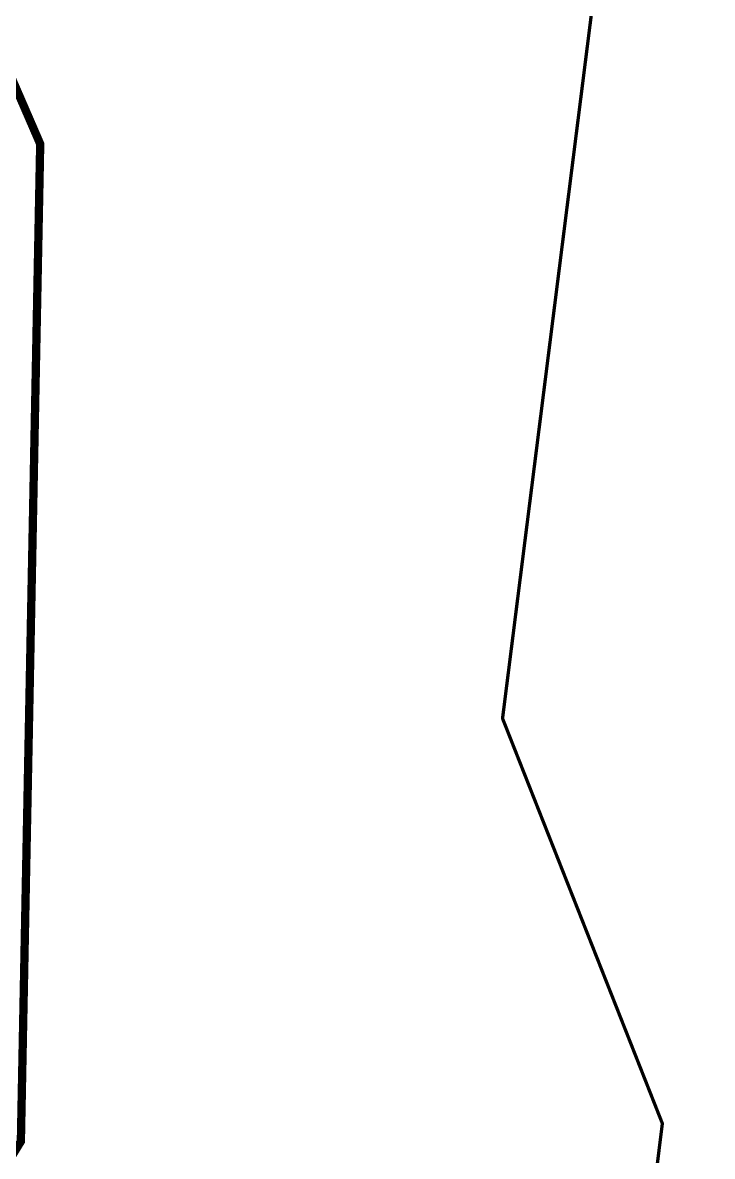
# Model space of a CAD drawing. Header units: metres. Extents: x 561401 to 594056, y 8460144 to 8508504.
# Drawn here: x 575910.1 to 575951.6, y 8490935.3 to 8491003.4 of the extents above; entities that cross this region are included whole.
import ezdxf

# ---------------------------------------------------------------- set-up
doc = ezdxf.new("R2010")
doc.units = ezdxf.units.M
doc.layers.add('1.1. DERECHO DE VIA', color=230, linetype='Continuous')
doc.layers.add('1.2. AFECTADOS BASE GRAFICA ESTATAL NO INSCRITO', color=30, linetype='Continuous')

msp = doc.modelspace()

# ---------------------------------------------------------------- linework, layer by layer
at = {"layer": '1.1. DERECHO DE VIA', "color": 230, "linetype": 'Continuous', "lineweight": 40, "ltscale": 0.2, "const_width": 0.5}
msp.add_lwpolyline([(575948.906, 8491202.267), (575941.408, 8491183.726), (575933.909, 8491165.185), (575926.41, 8491146.644), (575918.912, 8491128.103), (575911.989, 8491109.352), (575908.21, 8491089.739), (575907.281, 8491069.765), (575906.604, 8491049.777), (575905.927, 8491029.788), (575905.25, 8491009.799), (575911.172, 8490996.142), (575910.784, 8490976.145), (575910.396, 8490956.149), (575910.008, 8490936.153), (575902.33, 8490923.58)], dxfattribs=at)
at = {"layer": '1.2. AFECTADOS BASE GRAFICA ESTATAL NO INSCRITO', "color": 64, "linetype": 'Continuous', "lineweight": -3, "const_width": 0.2}
msp.add_lwpolyline([(575946.923, 8490923.634), (575948.616, 8490937.231), (575938.998, 8490961.59), (575944.363, 8491004.093), (575947.811, 8491031.214), (575950.195, 8491047.261), (575951.523, 8491056.195), (575950.032, 8491061.395), (575943.042, 8491067.792), (575933.179, 8491079.757), (575929.811, 8491092.189), (575923.865, 8491104.035), (575906.061, 8491106.33), (575904.786, 8491096.438), (575904.073, 8491086.057), (575904.7, 8491074.303), (575907.471, 8491055.195), (575907.471, 8491038.524), (575904.31, 8491019.168), (575898.224, 8490995.053), (575894.416, 8490971.81), (575894.183, 8490950.431), (575898.711, 8490923.575)], dxfattribs=at)

doc.saveas('drawing.dxf')
